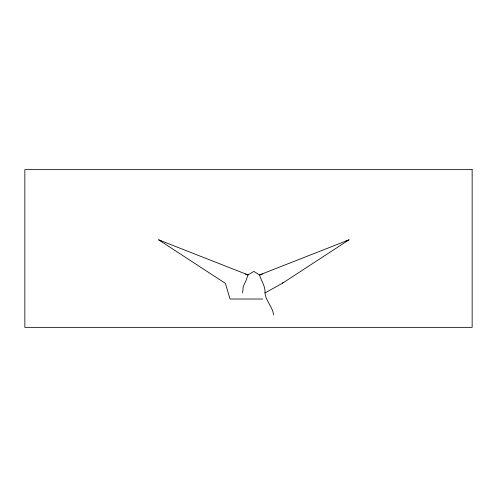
<?xml version="1.0" encoding="UTF-8"?>
<svg xmlns="http://www.w3.org/2000/svg" width="497" height="497" viewBox="0 0 497 497"><rect width="100%" height="100%" fill="white"/><g stroke="black" fill="none" stroke-linecap="round" stroke-linejoin="round"><path stroke-width="0.75" d="M242.635 292.95L243.232 286.465L245.735 281.314L248.065 274.928L253.818 271.393L259.571 274.928C261.211 281.085 265.578 286.303 265 292.95C265.721 301.114 272.704 306.773 273.586 314.912M265 292.95L282.271 283.358L283.327 282.24M282.271 283.358L348.987 239.834L259.571 274.928L262.503 274.027M346.185 241.151L348.987 239.834M262.702 299.026L230.061 299.026L225.365 283.358L158.649 239.834L248.065 274.928L245.133 274.027M158.649 239.834L161.45 241.151M472.15 169.645L24.85 169.645L24.85 327.355L472.15 327.355L472.15 169.645"/></g></svg>
